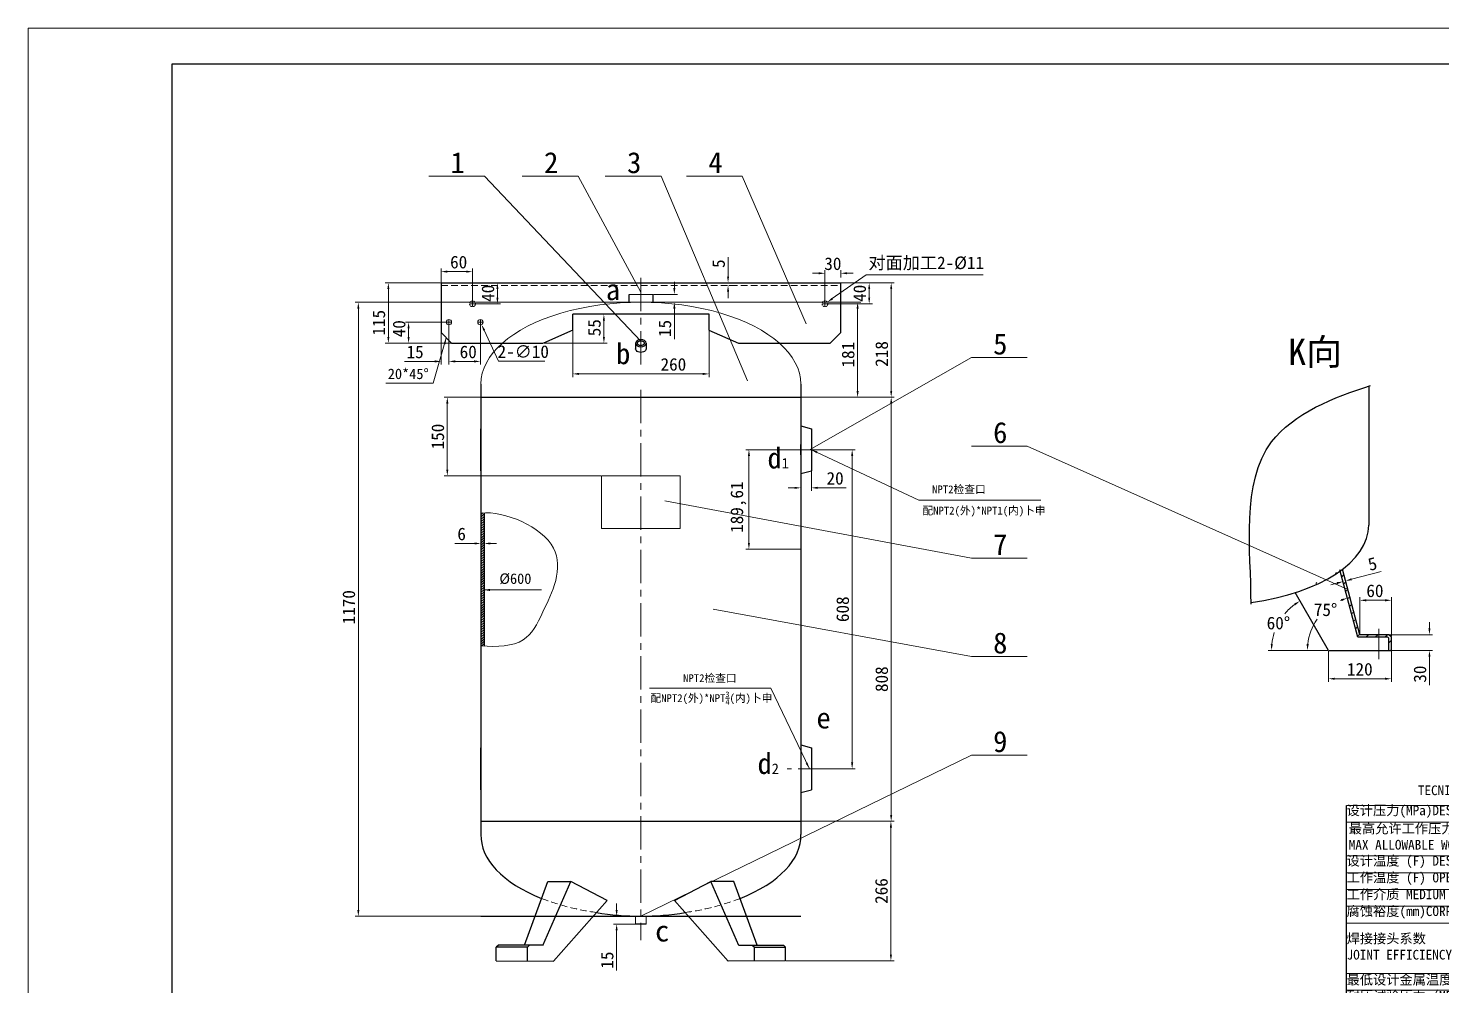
# Model space of a CAD drawing. Header units: millimetres. Extents: x 6191 to 10260, y 2154 to 5031.
# Drawn here: x 6191 to 8886, y 3207 to 5031 of the extents above; entities that cross this region are included whole.
import ezdxf

# ---------------------------------------------------------------- set-up
doc = ezdxf.new("R2010")
doc.units = ezdxf.units.MM
doc.header["$PDMODE"] = 32
doc.linetypes.add('CENTERX2', pattern=[101.6, 63.5, -12.7, 12.7, -12.7])
doc.linetypes.add('DASHED', pattern=[19.05, 12.7, -6.35])
for name, color, linetype, lineweight in [('点划线', 7, 'CENTERX2', 13), ('粗实线', 7, 'Continuous', 25), ('细实线', 7, 'Continuous', 13), ('虚线', 7, 'DASHED', 13)]:
    doc.layers.add(name, color=color, linetype=linetype, lineweight=lineweight)
doc.styles.get("Standard").update_dxf_attribs({"font": 'SimSun.ttf'})
doc.dimstyles.new('ISO-25', dxfattribs={"dimscale": 2, "dimtxt": 10, "dimasz": 6, "dimexe": 3, "dimexo": 0.625, "dimgap": 2, "dimtad": 1, "dimtxsty": 'Standard', "dimcen": 2.5, "dimadec": 0, "dimazin": 0, "dimtm": 1e-09, "dimtfac": 0.7, "dimtofl": 0, "dimtmove": 0, "dimatfit": 3, "dimfxl": 0, "dimtolj": 1, "dimlwd": 13, "dimlwe": 13, "dimarcsym": 0})
doc.dimstyles.new('ISO-25$2', dxfattribs={"dimscale": 2, "dimtxt": 10, "dimasz": 6, "dimexe": 3, "dimexo": 0.625, "dimgap": 2, "dimtad": 0, "dimtih": 1, "dimtoh": 1, "dimtxsty": 'Standard', "dimcen": 2.5, "dimadec": 0, "dimazin": 0, "dimtm": 1e-09, "dimtfac": 0.7, "dimtofl": 0, "dimtmove": 0, "dimatfit": 3, "dimfxl": 0, "dimtolj": 1, "dimlwd": 13, "dimlwe": 13, "dimarcsym": 0})
doc.dimstyles.new('ISO-25$3', dxfattribs={"dimscale": 2, "dimtxt": 10, "dimasz": 6, "dimexe": 3, "dimexo": 0.625, "dimgap": 2, "dimtad": 1, "dimtoh": 1, "dimtxsty": 'Standard', "dimcen": 2.5, "dimadec": 0, "dimazin": 0, "dimtm": 1e-09, "dimtfac": 0.7, "dimtofl": 0, "dimtmove": 1, "dimatfit": 3, "dimfxl": 0, "dimtolj": 1, "dimlwd": 13, "dimlwe": 13, "dimarcsym": 0})

# ---------------------------------------------------------------- blocks, each defined once
blk = doc.blocks.new('*D296')
at = {"layer": 'Defpoints', "color": 0}
for p in [(7229.3, 4486.1), (7173.2, 4431.1), (7288.8, 4431.1)]:
    blk.add_point(p, dxfattribs=at)
at = {"layer": '细实线', "color": 0, "lineweight": 13}
for p, q in [((7230.6, 4486.1), (7294.8, 4486.1)), ((7288.8, 4474.1), (7288.8, 4443.1)), ((7174.5, 4431.1), (7294.8, 4431.1))]:
    blk.add_line(p, q, dxfattribs=at)
at = {"layer": '细实线', "color": 0}
for points in [[(7286.8, 4474.1), (7290.8, 4474.1), (7288.8, 4486.1)], [(7286.8, 4443.1), (7290.8, 4443.1), (7288.8, 4431.1)]]:
    blk.add_solid(points, dxfattribs=at)
at = {"layer": '细实线', "color": 0, "insert": (7270.8, 4460.5), "char_height": 24, "attachment_point": 5, "rotation": 90}
blk.add_mtext('\\A1;55', dxfattribs=at)
blk = doc.blocks.new('*D297')
at = {"layer": 'Defpoints', "color": 0}
for p in [(7229.3, 4486.1), (7489.3, 4455.7), (7489.3, 4372.5)]:
    blk.add_point(p, dxfattribs=at)
at = {"layer": '细实线', "color": 0, "lineweight": 13}
for p, q in [((7229.3, 4484.9), (7229.3, 4366.5)), ((7489.3, 4454.5), (7489.3, 4366.5)), ((7241.3, 4372.5), (7477.3, 4372.5))]:
    blk.add_line(p, q, dxfattribs=at)
at = {"layer": '细实线', "color": 0}
for points in [[(7241.3, 4374.5), (7241.3, 4370.5), (7229.3, 4372.5)], [(7477.3, 4374.5), (7477.3, 4370.5), (7489.3, 4372.5)]]:
    blk.add_solid(points, dxfattribs=at)
at = {"layer": '细实线', "color": 0, "insert": (7421.3, 4390.5), "char_height": 24, "attachment_point": 5}
blk.add_mtext('\\A1;260', dxfattribs=at)
blk = doc.blocks.new('*D282')
at = {"layer": 'Defpoints', "color": 0}
for p in [(7359.1, 4509.1), (6820.6, 3339.1), (7359.3, 3339.1)]:
    blk.add_point(p, dxfattribs=at)
at = {"layer": '细实线', "color": 0, "lineweight": 13}
for p, q in [((7357.9, 4509.1), (6814.6, 4509.1)), ((6820.6, 4497.1), (6820.6, 3351.1)), ((7358.1, 3339.1), (6814.6, 3339.1))]:
    blk.add_line(p, q, dxfattribs=at)
at = {"layer": '细实线', "color": 0}
for points in [[(6818.6, 4497.1), (6822.6, 4497.1), (6820.6, 4509.1)], [(6818.6, 3351.1), (6822.6, 3351.1), (6820.6, 3339.1)]]:
    blk.add_solid(points, dxfattribs=at)
at = {"layer": '细实线', "color": 0, "insert": (6802.6, 3927.9), "char_height": 24, "attachment_point": 5, "rotation": 90}
blk.add_mtext('\\A1;1170', dxfattribs=at)
blk = doc.blocks.new('*D283')
at = {"layer": 'Defpoints', "color": 0}
for p in [(7313.1, 3339.1), (7349.3, 3324.1), (7359.3, 3339.1)]:
    blk.add_point(p, dxfattribs=at)
at = {"layer": '细实线', "color": 0, "lineweight": 13}
for p, q in [((7313.1, 3351.1), (7313.1, 3363.1)), ((7358.1, 3339.1), (7307.1, 3339.1)), ((7348.1, 3324.1), (7307.1, 3324.1)), ((7313.1, 3312.1), (7313.1, 3235.5))]:
    blk.add_line(p, q, dxfattribs=at)
at = {"layer": '细实线', "color": 0}
for points in [[(7311.1, 3351.1), (7315.1, 3351.1), (7313.1, 3339.1)], [(7311.1, 3312.1), (7315.1, 3312.1), (7313.1, 3324.1)]]:
    blk.add_solid(points, dxfattribs=at)
at = {"layer": '细实线', "color": 0, "insert": (7295.1, 3255.5), "char_height": 24, "attachment_point": 5, "rotation": 90}
blk.add_mtext('\\A1;15', dxfattribs=at)
blk = doc.blocks.new('*D303')
at = {"layer": 'Defpoints', "color": 0}
for p in [(8766.2, 3875.6), (8766.2, 3845.6), (8862.8, 3845.6)]:
    blk.add_point(p, dxfattribs=at)
at = {"layer": '细实线', "color": 0, "lineweight": 13}
for p, q in [((8862.8, 3887.6), (8862.8, 3899.6)), ((8767.4, 3875.6), (8868.8, 3875.6)), ((8767.4, 3845.6), (8868.8, 3845.6)), ((8862.8, 3833.6), (8862.8, 3779.2))]:
    blk.add_line(p, q, dxfattribs=at)
at = {"layer": '细实线', "color": 0}
for points in [[(8860.8, 3887.6), (8864.8, 3887.6), (8862.8, 3875.6)], [(8860.8, 3833.6), (8864.8, 3833.6), (8862.8, 3845.6)]]:
    blk.add_solid(points, dxfattribs=at)
at = {"layer": '细实线', "color": 0, "insert": (8844.8, 3800.4), "char_height": 24, "attachment_point": 5, "rotation": 90}
blk.add_mtext('\\A1;30', dxfattribs=at)
blk = doc.blocks.new('*D304')
at = {"layer": 'Defpoints', "color": 0}
for p in [(8670.2, 3845.6), (8790.2, 3845.6), (8790.2, 3791.6)]:
    blk.add_point(p, dxfattribs=at)
at = {"layer": '细实线', "color": 0, "lineweight": 13}
for p, q in [((8670.2, 3844.4), (8670.2, 3785.6)), ((8790.2, 3844.4), (8790.2, 3785.6)), ((8682.2, 3791.6), (8778.2, 3791.6))]:
    blk.add_line(p, q, dxfattribs=at)
at = {"layer": '细实线', "color": 0}
for points in [[(8682.2, 3793.6), (8682.2, 3789.6), (8670.2, 3791.6)], [(8778.2, 3793.6), (8778.2, 3789.6), (8790.2, 3791.6)]]:
    blk.add_solid(points, dxfattribs=at)
at = {"layer": '细实线', "color": 0, "insert": (8730, 3809.6), "char_height": 24, "attachment_point": 5}
blk.add_mtext('\\A1;120', dxfattribs=at)
blk = doc.blocks.new('*D305')
at = {"layer": 'Defpoints', "color": 0}
for p in [(8730.2, 3941.1), (8730.2, 3875.6), (8790.2, 3870.8)]:
    blk.add_point(p, dxfattribs=at)
at = {"layer": '细实线', "color": 0, "lineweight": 13}
for p, q in [((8730.2, 3876.9), (8730.2, 3947.1)), ((8778.2, 3941.1), (8742.2, 3941.1)), ((8790.2, 3872.1), (8790.2, 3947.1))]:
    blk.add_line(p, q, dxfattribs=at)
at = {"layer": '细实线', "color": 0}
for points in [[(8742.2, 3943.1), (8742.2, 3939.1), (8730.2, 3941.1)], [(8778.2, 3943.1), (8778.2, 3939.1), (8790.2, 3941.1)]]:
    blk.add_solid(points, dxfattribs=at)
at = {"layer": '细实线', "color": 0, "insert": (8758.8, 3959.1), "char_height": 24, "attachment_point": 5}
blk.add_mtext('\\A1;60', dxfattribs=at)
blk = doc.blocks.new('*D306')
at = {"layer": 'Defpoints', "color": 0}
for p in [(8692, 3998.9), (8639.5, 3889.2), (8726.4, 3870.6), (8670.2, 3845.6), (8790.2, 3845.6)]:
    blk.add_point(p, dxfattribs=at)
at = {"layer": '细实线', "color": 0, "lineweight": 13}
blk.add_line((8668.9, 3845.6), (8623.9, 3845.6), dxfattribs=at)
for start, end in [(111.6661, 112.5822), (144.9361, 173.3339)]:
    blk.add_arc((8733.1, 3845.6), 103.2, start, end, dxfattribs=at)
at = {"layer": '细实线', "color": 0}
for points in [[(8694.3, 3943.4), (8695.6, 3939.6), (8706.3, 3945.3)], [(8632.6, 3857.5), (8628.6, 3857.7), (8629.9, 3845.6)]]:
    blk.add_solid(points, dxfattribs=at)
at = {"layer": '细实线', "color": 0, "insert": (8664.7, 3922.9), "char_height": 24, "attachment_point": 5}
blk.add_mtext('\\A1;75°', dxfattribs=at)
blk = doc.blocks.new('*D307')
at = {"layer": 'Defpoints', "color": 0}
for p in [(8606.6, 3955.7), (8586.9, 3915.5), (8670.2, 3845.6), (8670.2, 3845.6), (8790.2, 3845.6)]:
    blk.add_point(p, dxfattribs=at)
at = {"layer": '细实线', "color": 0, "lineweight": 13}
blk.add_line((8668.9, 3845.6), (8555.5, 3845.6), dxfattribs=at)
for start, end in [(126.3286, 139.8978), (161.7625, 173.6714)]:
    blk.add_arc((8670.2, 3845.6), 108.7, start, end, dxfattribs=at)
at = {"layer": '细实线', "color": 0}
for points in [[(8604.7, 3934.9), (8606.9, 3931.5), (8615.8, 3939.7)], [(8564.2, 3857.5), (8560.2, 3857.7), (8561.5, 3845.6)]]:
    blk.add_solid(points, dxfattribs=at)
at = {"layer": '细实线', "color": 0, "insert": (8574.8, 3897.6), "char_height": 24, "attachment_point": 5}
blk.add_mtext('\\A1;60°', dxfattribs=at)
blk = doc.blocks.new('*D308')
at = {"layer": 'Defpoints', "color": 0}
for p in [(8697.9, 3976.8), (8708.7, 3936.6), (8713.5, 3937.9)]:
    blk.add_point(p, dxfattribs=at)
at = {"layer": '细实线', "color": 0, "lineweight": 13}
for p, q in [((8714.3, 3981.2), (8770.8, 3996.3)), ((8686.3, 3973.7), (8674.7, 3970.6)), ((8708.4, 3937.8), (8696.4, 3982.6)), ((8713.2, 3939.1), (8701.2, 3983.9))]:
    blk.add_line(p, q, dxfattribs=at)
at = {"layer": '细实线', "color": 0}
for points in [[(8685.8, 3975.6), (8686.8, 3971.7), (8697.9, 3976.8)], [(8713.8, 3983.1), (8714.9, 3979.2), (8702.7, 3978.1)]]:
    blk.add_solid(points, dxfattribs=at)
at = {"layer": '细实线', "color": 0, "insert": (8754.1, 4010.5), "char_height": 24, "attachment_point": 5, "rotation": 15}
blk.add_mtext('\\A1;5', dxfattribs=at)
blk = doc.blocks.new('*D309')
at = {"layer": 'Defpoints', "color": 0}
for p in [(6978.3, 4546.1), (6877.8, 4431.1), (6998.3, 4431.1)]:
    blk.add_point(p, dxfattribs=at)
at = {"layer": '细实线', "color": 0, "lineweight": 13}
for p, q in [((6977.1, 4546.1), (6871.8, 4546.1)), ((6877.8, 4534.1), (6877.8, 4443.1)), ((6997.1, 4431.1), (6871.8, 4431.1))]:
    blk.add_line(p, q, dxfattribs=at)
at = {"layer": '细实线', "color": 0}
for points in [[(6875.8, 4534.1), (6879.8, 4534.1), (6877.8, 4546.1)], [(6875.8, 4443.1), (6879.8, 4443.1), (6877.8, 4431.1)]]:
    blk.add_solid(points, dxfattribs=at)
at = {"layer": '细实线', "color": 0, "insert": (6859.8, 4470), "char_height": 24, "attachment_point": 5, "rotation": 90}
blk.add_mtext('\\A1;115', dxfattribs=at)
blk = doc.blocks.new('*D310')
at = {"layer": 'Defpoints', "color": 0}
for p in [(7038.3, 4567.4), (6978.3, 4546.1), (7038.3, 4511.1)]:
    blk.add_point(p, dxfattribs=at)
at = {"layer": '细实线', "color": 0, "lineweight": 13}
for p, q in [((6978.3, 4547.4), (6978.3, 4573.4)), ((6990.3, 4567.4), (7026.3, 4567.4)), ((7038.3, 4512.4), (7038.3, 4573.4))]:
    blk.add_line(p, q, dxfattribs=at)
at = {"layer": '细实线', "color": 0}
for points in [[(6990.3, 4569.4), (6990.3, 4565.4), (6978.3, 4567.4)], [(7026.3, 4569.4), (7026.3, 4565.4), (7038.3, 4567.4)]]:
    blk.add_solid(points, dxfattribs=at)
at = {"layer": '细实线', "color": 0, "insert": (7011.9, 4585.4), "char_height": 24, "attachment_point": 5}
blk.add_mtext('\\A1;60', dxfattribs=at)
blk = doc.blocks.new('*D311')
at = {"layer": 'Defpoints', "color": 0}
for p in [(6978.3, 4546.1), (7085.8, 4546.1), (7038.3, 4506.1)]:
    blk.add_point(p, dxfattribs=at)
at = {"layer": '细实线', "color": 0, "lineweight": 13}
for p, q in [((6979.6, 4546.1), (7091.8, 4546.1)), ((7085.8, 4518.1), (7085.8, 4534.1)), ((7039.6, 4506.1), (7091.8, 4506.1))]:
    blk.add_line(p, q, dxfattribs=at)
at = {"layer": '细实线', "color": 0}
for points in [[(7083.8, 4534.1), (7087.8, 4534.1), (7085.8, 4546.1)], [(7083.8, 4518.1), (7087.8, 4518.1), (7085.8, 4506.1)]]:
    blk.add_solid(points, dxfattribs=at)
at = {"layer": '细实线', "color": 0, "insert": (7067.8, 4526.1), "char_height": 24, "attachment_point": 5, "rotation": 90}
blk.add_mtext('\\A1;40', dxfattribs=at)
blk = doc.blocks.new('*D312')
at = {"layer": 'Defpoints', "color": 0}
for p in [(7740.3, 4564.3), (7740.3, 4554.7), (7710.3, 4511.1)]:
    blk.add_point(p, dxfattribs=at)
at = {"layer": '细实线', "color": 0, "lineweight": 13}
for p, q in [((7698.3, 4564.3), (7686.3, 4564.3)), ((7710.3, 4512.4), (7710.3, 4570.3)), ((7740.3, 4555.9), (7740.3, 4570.3)), ((7752.3, 4564.3), (7764.3, 4564.3))]:
    blk.add_line(p, q, dxfattribs=at)
at = {"layer": '细实线', "color": 0}
for points in [[(7698.3, 4566.3), (7698.3, 4562.3), (7710.3, 4564.3)], [(7752.3, 4566.3), (7752.3, 4562.3), (7740.3, 4564.3)]]:
    blk.add_solid(points, dxfattribs=at)
at = {"layer": '细实线', "color": 0, "insert": (7725.3, 4582.3), "char_height": 24, "attachment_point": 5}
blk.add_mtext('\\A1;30', dxfattribs=at)
blk = doc.blocks.new('*D313')
at = {"layer": 'Defpoints', "color": 0}
for p in [(7737.4, 4546.1), (7710.3, 4506.1), (7794.6, 4506.1)]:
    blk.add_point(p, dxfattribs=at)
at = {"layer": '细实线', "color": 0, "lineweight": 13}
for p, q in [((7738.7, 4546.1), (7800.6, 4546.1)), ((7794.6, 4534.1), (7794.6, 4518.1)), ((7711.6, 4506.1), (7800.6, 4506.1))]:
    blk.add_line(p, q, dxfattribs=at)
at = {"layer": '细实线', "color": 0}
for points in [[(7792.6, 4534.1), (7796.6, 4534.1), (7794.6, 4546.1)], [(7792.6, 4518.1), (7796.6, 4518.1), (7794.6, 4506.1)]]:
    blk.add_solid(points, dxfattribs=at)
at = {"layer": '细实线', "color": 0, "insert": (7776.6, 4526.1), "char_height": 24, "attachment_point": 5, "rotation": 90}
blk.add_mtext('\\A1;40', dxfattribs=at)
blk = doc.blocks.new('*D284')
at = {"layer": 'Defpoints', "color": 0}
for p in [(7706.2, 4503.2), (7714.4, 4509)]:
    blk.add_point(p, dxfattribs=at)
at = {"layer": '细实线', "color": 0, "lineweight": 13}
for p, q in [((7788.7, 4561.3), (7724.2, 4515.9)), ((8011.9, 4561.3), (7788.7, 4561.3)), ((7705.3, 4506.1), (7715.3, 4506.1)), ((7710.3, 4501.1), (7710.3, 4511.1))]:
    blk.add_line(p, q, dxfattribs=at)
at = {"layer": '细实线', "color": 0}
blk.add_solid([(7723.1, 4517.5), (7725.4, 4514.3), (7714.4, 4509)], dxfattribs=at)
at = {"layer": '细实线', "color": 0, "insert": (7903.3, 4582.9), "char_height": 24, "attachment_point": 5}
blk.add_mtext('\\A1;对面加工2-%%C11', dxfattribs=at)
blk = doc.blocks.new('图框')
at = {"layer": '粗实线'}
for p, q in [((100, 0), (0, 0)), ((0, 0), (0, -73.529))]:
    blk.add_line(p, q, dxfattribs=at)
at = {"layer": '细实线'}
for p, q in [((101.838, 1.838), (-7.353, 1.838)), ((-7.353, 1.838), (-7.353, -75.368))]:
    blk.add_line(p, q, dxfattribs=at)
blk = doc.blocks.new('*D314')
at = {"layer": 'Defpoints', "color": 0}
for p in [(6993.3, 4466.1), (7053.3, 4471.1), (7053.3, 4396.3)]:
    blk.add_point(p, dxfattribs=at)
at = {"layer": '细实线', "color": 0, "lineweight": 13}
for p, q in [((6993.3, 4464.9), (6993.3, 4390.3)), ((7053.3, 4469.9), (7053.3, 4390.3)), ((7005.3, 4396.3), (7041.3, 4396.3))]:
    blk.add_line(p, q, dxfattribs=at)
at = {"layer": '细实线', "color": 0}
for points in [[(7005.3, 4398.3), (7005.3, 4394.3), (6993.3, 4396.3)], [(7041.3, 4398.3), (7041.3, 4394.3), (7053.3, 4396.3)]]:
    blk.add_solid(points, dxfattribs=at)
at = {"layer": '细实线', "color": 0, "insert": (7030.1, 4414.3), "char_height": 24, "attachment_point": 5}
blk.add_mtext('\\A1;60', dxfattribs=at)
blk = doc.blocks.new('*D315')
at = {"layer": 'Defpoints', "color": 0}
for p in [(6988.3, 4471.1), (6916.4, 4431.1), (6997.1, 4431.1)]:
    blk.add_point(p, dxfattribs=at)
at = {"layer": '细实线', "color": 0, "lineweight": 13}
for p, q in [((6987.1, 4471.1), (6910.4, 4471.1)), ((6916.4, 4459.1), (6916.4, 4443.1)), ((6995.8, 4431.1), (6910.4, 4431.1))]:
    blk.add_line(p, q, dxfattribs=at)
at = {"layer": '细实线', "color": 0}
for points in [[(6914.4, 4459.1), (6918.4, 4459.1), (6916.4, 4471.1)], [(6914.4, 4443.1), (6918.4, 4443.1), (6916.4, 4431.1)]]:
    blk.add_solid(points, dxfattribs=at)
at = {"layer": '细实线', "color": 0, "insert": (6898.4, 4458.6), "char_height": 24, "attachment_point": 5, "rotation": 90}
blk.add_mtext('\\A1;40', dxfattribs=at)
blk = doc.blocks.new('*D316')
at = {"layer": 'Defpoints', "color": 0}
for p in [(6993.3, 4476.1), (6978.3, 4471.1), (6978.3, 4396.3)]:
    blk.add_point(p, dxfattribs=at)
at = {"layer": '细实线', "color": 0, "lineweight": 13}
for p, q in [((6993.3, 4474.9), (6993.3, 4390.3)), ((6978.3, 4469.9), (6978.3, 4390.3)), ((6966.3, 4396.3), (6908.8, 4396.3)), ((7005.3, 4396.3), (7017.3, 4396.3))]:
    blk.add_line(p, q, dxfattribs=at)
at = {"layer": '细实线', "color": 0}
for points in [[(6966.3, 4398.3), (6966.3, 4394.3), (6978.3, 4396.3)], [(7005.3, 4398.3), (7005.3, 4394.3), (6993.3, 4396.3)]]:
    blk.add_solid(points, dxfattribs=at)
at = {"layer": '细实线', "color": 0, "insert": (6928.8, 4414.3), "char_height": 24, "attachment_point": 5}
blk.add_mtext('\\A1;15', dxfattribs=at)
blk = doc.blocks.new('*D317')
at = {"layer": 'Defpoints', "color": 0}
for p in [(7051.2, 4475.6), (7055.4, 4466.6)]:
    blk.add_point(p, dxfattribs=at)
at = {"layer": '细实线', "color": 0, "lineweight": 13}
for p, q in [((7053.3, 4466.1), (7053.3, 4476.1)), ((7048.3, 4471.1), (7058.3, 4471.1)), ((7088, 4396.8), (7060.5, 4455.7)), ((7175.9, 4396.8), (7088, 4396.8))]:
    blk.add_line(p, q, dxfattribs=at)
at = {"layer": '细实线', "color": 0}
blk.add_solid([(7062.3, 4456.6), (7058.7, 4454.9), (7055.4, 4466.6)], dxfattribs=at)
at = {"layer": '细实线', "color": 0, "insert": (7135, 4414.8), "char_height": 24, "attachment_point": 5}
blk.add_mtext('\\A1;2-∅10', dxfattribs=at)
blk = doc.blocks.new('*D285')
at = {"layer": 'Defpoints', "color": 0}
for p in [(7381.8, 4524.1), (7381.8, 4509.1), (7423.1, 4509.1)]:
    blk.add_point(p, dxfattribs=at)
at = {"layer": '细实线', "color": 0, "lineweight": 13}
for p, q in [((7423.1, 4536.1), (7423.1, 4548.1)), ((7383.1, 4524.1), (7429.1, 4524.1)), ((7383.1, 4509.1), (7429.1, 4509.1)), ((7423.1, 4497.1), (7423.1, 4439))]:
    blk.add_line(p, q, dxfattribs=at)
at = {"layer": '细实线', "color": 0}
for points in [[(7421.1, 4536.1), (7425.1, 4536.1), (7423.1, 4524.1)], [(7421.1, 4497.1), (7425.1, 4497.1), (7423.1, 4509.1)]]:
    blk.add_solid(points, dxfattribs=at)
at = {"layer": '细实线', "color": 0, "insert": (7405.1, 4459.1), "char_height": 24, "attachment_point": 5, "rotation": 90}
blk.add_mtext('\\A1;15', dxfattribs=at)
blk = doc.blocks.new('*D286')
at = {"layer": 'Defpoints', "color": 0}
for p in [(7054.3, 4049.4), (7054.3, 4049.3), (7060.3, 4049.4)]:
    blk.add_point(p, dxfattribs=at)
at = {"layer": '细实线', "color": 0, "lineweight": 13}
for p, q in [((7042.3, 4049.4), (7004.7, 4049.4)), ((7054.3, 4050.5), (7054.3, 4055.4)), ((7060.3, 4050.7), (7060.3, 4055.4)), ((7072.3, 4049.4), (7084.3, 4049.4))]:
    blk.add_line(p, q, dxfattribs=at)
at = {"layer": '细实线', "color": 0}
for points in [[(7042.3, 4051.4), (7042.3, 4047.4), (7054.3, 4049.4)], [(7072.3, 4051.4), (7072.3, 4047.4), (7060.3, 4049.4)]]:
    blk.add_solid(points, dxfattribs=at)
at = {"layer": '细实线', "color": 0, "insert": (7017.5, 4067.4), "char_height": 24, "attachment_point": 5}
blk.add_mtext('\\A1;6', dxfattribs=at)
blk = doc.blocks.new('*D287')
at = {"layer": 'Defpoints', "color": 0}
for p in [(7359.1, 4509.1), (7664.3, 4328.1), (7772.5, 4328.1)]:
    blk.add_point(p, dxfattribs=at)
at = {"layer": '细实线', "color": 0, "lineweight": 13}
for p, q in [((7360.4, 4509.1), (7778.5, 4509.1)), ((7772.5, 4497.1), (7772.5, 4340.1)), ((7665.6, 4328.1), (7778.5, 4328.1))]:
    blk.add_line(p, q, dxfattribs=at)
at = {"layer": '细实线', "color": 0}
for points in [[(7770.5, 4497.1), (7774.5, 4497.1), (7772.5, 4509.1)], [(7770.5, 4340.1), (7774.5, 4340.1), (7772.5, 4328.1)]]:
    blk.add_solid(points, dxfattribs=at)
at = {"layer": '细实线', "color": 0, "insert": (7754.5, 4409.1), "char_height": 24, "attachment_point": 5, "rotation": 90}
blk.add_mtext('\\A1;181', dxfattribs=at)
blk = doc.blocks.new('*D318')
at = {"layer": 'Defpoints', "color": 0}
for p in [(7740.3, 4546.1), (7791.3, 4328.1), (7836.5, 4328.1)]:
    blk.add_point(p, dxfattribs=at)
at = {"layer": '细实线', "color": 0, "lineweight": 13}
for p, q in [((7741.6, 4546.1), (7842.5, 4546.1)), ((7836.5, 4534.1), (7836.5, 4340.1)), ((7792.5, 4328.1), (7842.5, 4328.1))]:
    blk.add_line(p, q, dxfattribs=at)
at = {"layer": '细实线', "color": 0}
for points in [[(7834.5, 4534.1), (7838.5, 4534.1), (7836.5, 4546.1)], [(7834.5, 4340.1), (7838.5, 4340.1), (7836.5, 4328.1)]]:
    blk.add_solid(points, dxfattribs=at)
at = {"layer": '细实线', "color": 0, "insert": (7818.5, 4410.5), "char_height": 24, "attachment_point": 5, "rotation": 90}
blk.add_mtext('\\A1;218', dxfattribs=at)
blk = doc.blocks.new('*D319')
at = {"layer": 'Defpoints', "color": 0}
for p in [(7664.3, 4328.1), (7664.3, 3520.1), (7836.5, 3520.1)]:
    blk.add_point(p, dxfattribs=at)
at = {"layer": '细实线', "color": 0, "lineweight": 13}
for p, q in [((7665.6, 4328.1), (7842.5, 4328.1)), ((7836.5, 4316.1), (7836.5, 3532.1)), ((7665.6, 3520.1), (7842.5, 3520.1))]:
    blk.add_line(p, q, dxfattribs=at)
at = {"layer": '细实线', "color": 0}
for points in [[(7834.5, 4316.1), (7838.5, 4316.1), (7836.5, 4328.1)], [(7834.5, 3532.1), (7838.5, 3532.1), (7836.5, 3520.1)]]:
    blk.add_solid(points, dxfattribs=at)
at = {"layer": '细实线', "color": 0, "insert": (7818.5, 3790.8), "char_height": 24, "attachment_point": 5, "rotation": 90}
blk.add_mtext('\\A1;808', dxfattribs=at)
blk = doc.blocks.new('*D320')
at = {"layer": 'Defpoints', "color": 0}
for p in [(7664.3, 3520.1), (7635.1, 3254.1), (7836, 3254.1)]:
    blk.add_point(p, dxfattribs=at)
at = {"layer": '细实线', "color": 0, "lineweight": 13}
for p, q in [((7665.6, 3520.1), (7842, 3520.1)), ((7836, 3508.1), (7836, 3266.1)), ((7636.3, 3254.1), (7842, 3254.1))]:
    blk.add_line(p, q, dxfattribs=at)
at = {"layer": '细实线', "color": 0}
for points in [[(7834, 3508.1), (7838, 3508.1), (7836, 3520.1)], [(7834, 3266.1), (7838, 3266.1), (7836, 3254.1)]]:
    blk.add_solid(points, dxfattribs=at)
at = {"layer": '细实线', "color": 0, "insert": (7818, 3387.1), "char_height": 24, "attachment_point": 5, "rotation": 90}
blk.add_mtext('\\A1;266', dxfattribs=at)
blk = doc.blocks.new('A$C5A9A067B')
at = {"layer": '粗实线'}
for p, q in [((7.4, 0), (7.4, 416.1)), ((647.5, 416.1), (647.5, 0)), ((7.4, 0), (647.5, 0))]:
    blk.add_line(p, q, dxfattribs=at)
at = {"layer": '细实线'}
for p, q in [((7.4, 416.1), (647.5, 416.1)), ((419.9, 0), (419.9, 416.1)), ((7.4, 384.1), (647.5, 384.1)), ((7.4, 320.1), (647.5, 320.1)), ((7.4, 288.1), (647.5, 288.1)), ((7.4, 256.1), (647.5, 256.1)), ((7.4, 224), (647.5, 224)), ((7.4, 192), (647.5, 192)), ((7.4, 96), (647.5, 96)), ((7.4, 64), (647.5, 64))]:
    blk.add_line(p, q, dxfattribs=at)
for s, insert, char_height, width, attachment_point in [('       技术参数表\\PTECNICAL CHARACTER TABLE', (143.3, 485.1), 18.474, 429.911, 1), ('设计压力(MPa)DESIGN PRESSURE', (7.4, 416.1), 18.474, 412.535, 1), ('1.4', (533.7, 400.1), 18.47, 227.606, 5), ('最高允许工作压力(MPa)\\PMAX ALLOWABLE WORKING PRESSURE', (11.5, 381.4), 18.474, 412.535, 1), ('1.4', (533.7, 352.1), 18.47, 227.606, 5), ('设计温度 (F) DESIGN TEMP', (7.4, 320.1), 18.474, 412.535, 1), ('300', (533.7, 304.1), 18.47, 227.606, 5), ('工作温度 (F) OPERATING TEMP', (7.4, 288.1), 18.474, 412.535, 1), ('200', (533.7, 272.1), 18.47, 227.606, 5), ('工作介质 MEDIUM', (7.4, 256.1), 18.474, 412.535, 1), ('腐蚀裕度(mm)CORR.ALLOWENCE', (7.4, 224), 18.474, 412.535, 1), ('0.5', (533.7, 208), 18.47, 227.606, 5), ('纵向CAT.A:0.7\\P环向CAT.B:0.65\\P封头HEAD 0.85', (534.9, 145.5), 18.474, 227.606, 5), ('焊接接头系数\\PJOINT EFFICIENCY', (7.4, 171.9), 18.474, 412.535, 1), ('最低设计金属温度 (F)MDMT', (7.4, 93.5), 18.474, 412.535, 1), ('-20', (533.7, 80), 18.47, 227.606, 5), ('耐压试验压力（MPa）\\PHYDROSTATIC TEST PRESSURE', (7.4, 62.8), 18.474, 412.535, 1), ('1.82', (533.7, 34.2), 18.47, 227.606, 5)]:
    blk.add_mtext(s, dxfattribs=dict(at, insert=insert, char_height=char_height, width=width, attachment_point=attachment_point))
at = {"layer": '细实线', "insert": (492.8, 253.5), "char_height": 18.47, "attachment_point": 1}
blk.add_mtext('空气AIR', dxfattribs=at)
blk = doc.blocks.new('*D321')
at = {"layer": 'Defpoints', "color": 0}
for p in [(7700.8, 4228.1), (7762.1, 4228.1), (7684.3, 3620.1)]:
    blk.add_point(p, dxfattribs=at)
at = {"layer": '细实线', "color": 0, "lineweight": 13}
for p, q in [((7702, 4228.1), (7768.1, 4228.1)), ((7762.1, 3632.1), (7762.1, 4216.1)), ((7685.6, 3620.1), (7768.1, 3620.1))]:
    blk.add_line(p, q, dxfattribs=at)
at = {"layer": '细实线', "color": 0}
for points in [[(7760.1, 4216.1), (7764.1, 4216.1), (7762.1, 4228.1)], [(7760.1, 3632.1), (7764.1, 3632.1), (7762.1, 3620.1)]]:
    blk.add_solid(points, dxfattribs=at)
at = {"layer": '细实线', "color": 0, "insert": (7744.1, 3924.1), "char_height": 24, "attachment_point": 5, "rotation": 90}
blk.add_mtext('\\A1;608', dxfattribs=at)
blk = doc.blocks.new('*D288')
at = {"layer": 'Defpoints', "color": 0}
for p in [(7664.3, 4188.1), (7684.3, 4188.1), (7664.3, 4155.4)]:
    blk.add_point(p, dxfattribs=at)
at = {"layer": '细实线', "color": 0, "lineweight": 13}
for p, q in [((7664.3, 4186.9), (7664.3, 4149.4)), ((7684.3, 4186.9), (7684.3, 4149.4)), ((7652.3, 4155.4), (7640.3, 4155.4)), ((7696.3, 4155.4), (7751, 4155.4))]:
    blk.add_line(p, q, dxfattribs=at)
at = {"layer": '细实线', "color": 0}
for points in [[(7652.3, 4157.4), (7652.3, 4153.4), (7664.3, 4155.4)], [(7696.3, 4157.4), (7696.3, 4153.4), (7684.3, 4155.4)]]:
    blk.add_solid(points, dxfattribs=at)
at = {"layer": '细实线', "color": 0, "insert": (7729.6, 4173.4), "char_height": 24, "attachment_point": 5}
blk.add_mtext('\\A1;20', dxfattribs=at)
blk = doc.blocks.new('*D322')
at = {"layer": 'Defpoints', "color": 0}
for p in [(7054.3, 4328.1), (6990.2, 4178.1), (7284.3, 4178.1)]:
    blk.add_point(p, dxfattribs=at)
at = {"layer": '细实线', "color": 0, "lineweight": 13}
for p, q in [((7053.1, 4328.1), (6984.2, 4328.1)), ((6990.2, 4316.1), (6990.2, 4190.1)), ((7283.1, 4178.1), (6984.2, 4178.1))]:
    blk.add_line(p, q, dxfattribs=at)
at = {"layer": '细实线', "color": 0}
for points in [[(6988.2, 4316.1), (6992.2, 4316.1), (6990.2, 4328.1)], [(6988.2, 4190.1), (6992.2, 4190.1), (6990.2, 4178.1)]]:
    blk.add_solid(points, dxfattribs=at)
at = {"layer": '细实线', "color": 0, "insert": (6972.2, 4253.1), "char_height": 24, "attachment_point": 5, "rotation": 90}
blk.add_mtext('\\A1;150', dxfattribs=at)
blk = doc.blocks.new('*D323')
at = {"layer": 'Defpoints', "color": 0}
for p in [(7565.3, 4228.1), (7664.3, 4228.1), (7664.3, 4038.5)]:
    blk.add_point(p, dxfattribs=at)
at = {"layer": '细实线', "color": 0, "lineweight": 13}
for p, q in [((7663.1, 4228.1), (7559.3, 4228.1)), ((7565.3, 4050.5), (7565.3, 4216.1)), ((7663.1, 4038.5), (7559.3, 4038.5))]:
    blk.add_line(p, q, dxfattribs=at)
at = {"layer": '细实线', "color": 0}
for points in [[(7563.3, 4216.1), (7567.3, 4216.1), (7565.3, 4228.1)], [(7563.3, 4050.5), (7567.3, 4050.5), (7565.3, 4038.5)]]:
    blk.add_solid(points, dxfattribs=at)
at = {"layer": '细实线', "color": 0, "insert": (7545.3, 4118.6), "char_height": 24, "attachment_point": 5, "rotation": 90}
blk.add_mtext('\\A1;189,61', dxfattribs=at)
blk = doc.blocks.new('*D324')
at = {"layer": 'Defpoints', "color": 0}
for p in [(7525.5, 4546.1), (7525.5, 4546.1), (7525.5, 4541.1)]:
    blk.add_point(p, dxfattribs=at)
at = {"layer": '细实线', "color": 0, "lineweight": 13}
for p, q in [((7525.5, 4558.1), (7525.5, 4595)), ((7525.5, 4529.1), (7525.5, 4517.1)), ((7526.7, 4546.1), (7531.5, 4546.1)), ((7526.7, 4541.1), (7531.5, 4541.1))]:
    blk.add_line(p, q, dxfattribs=at)
at = {"layer": '细实线', "color": 0}
for points in [[(7523.5, 4558.1), (7527.5, 4558.1), (7525.5, 4546.1)], [(7523.5, 4529.1), (7527.5, 4529.1), (7525.5, 4541.1)]]:
    blk.add_solid(points, dxfattribs=at)
at = {"layer": '细实线', "color": 0, "insert": (7507.5, 4582.6), "char_height": 24, "attachment_point": 5, "rotation": 90}
blk.add_mtext('\\A1;5', dxfattribs=at)

msp = doc.modelspace()

# ---------------------------------------------------------------- hatches: boundary and pattern name
at = {"layer": '细实线'}
h = msp.add_hatch(dxfattribs=at)
h.set_pattern_fill('LINE', color=256, angle=45, style=0)
h.set_pattern_definition([(45, (10253.4455, 289.61), (-2.245064, 2.245064), [])])
edge = h.paths.add_edge_path()
edge.add_spline(control_points=[(7054.312, 3854.456), (7056.318, 3854.275), (7058.319, 3854.113), (7060.312, 3853.972)], knot_values=[476.10197849, 476.10197849, 476.10197849, 476.10197849, 481.96710068, 481.96710068, 481.96710068, 481.96710068], degree=3, periodic=0)
edge.add_line((7060.312, 3853.972), (7060.312, 4107.724))
edge.add_spline(control_points=[(7060.312, 4107.724), (7058.266, 4107.641), (7056.264, 4107.493), (7054.312, 4107.277)], knot_values=[59.34144706, 59.34144706, 59.34144706, 59.34144706, 64.98125437, 64.98125437, 64.98125437, 64.98125437], degree=3, periodic=0)
edge.add_line((7054.312, 4107.277), (7054.312, 3854.456))
h = msp.add_hatch(dxfattribs=at)
h.set_pattern_fill('ANSI31', color=256, scale=4, style=0)
h.set_pattern_definition([(45, (9212.278, 1665.205), (-8.980256, 8.980256), [])])
edge = h.paths.add_edge_path()
edge.add_ellipse((8442.196, 4084.109), major_axis=(-305, 0), ratio=0.5, start_angle=145.1521, end_angle=146.599398, ccw=False)
edge.add_line((8692.501, 3996.97), (8726.36, 3870.609))
edge.add_line((8726.36, 3870.609), (8766.196, 3870.609))
edge.add_line((8766.196, 3870.609), (8766.196, 3875.609))
edge.add_line((8766.196, 3875.609), (8730.196, 3875.609))
edge.add_line((8730.196, 3875.609), (8696.823, 4000.159))
h.paths.add_polyline_path([(8785.396, 3875.609), (8766.196, 3875.609), (8766.196, 3870.609), (8783.325, 3870.609), (8785.196, 3868.738), (8785.196, 3845.609), (8790.196, 3845.609), (8790.196, 3870.809)])

# ---------------------------------------------------------------- linework, layer by layer
at = {"layer": '点划线'}
for p, q in [((7359.312, 4555.308), (7359.312, 4390.073)), ((7359.312, 4342.337), (7359.312, 3293.581)), ((7722.655, 4228.106), (7638.36, 4228.106)), ((8766.196, 3886.845), (8766.196, 3829.071)), ((7722.655, 3620.106), (7638.36, 3620.106)), ((7349.312, 3339.106), (7349.312, 3324.106)), ((7369.312, 3339.106), (7369.312, 3324.106))]:
    msp.add_line(p, q, dxfattribs=at)
at = {"layer": '粗实线'}
for p, q in [((6978.312, 4546.106), (7740.312, 4546.106)), ((6978.312, 4546.106), (6978.312, 4451.106)), ((7740.312, 4451.106), (7740.312, 4546.106)), ((7336.812, 4508.681), (7336.812, 4524.106)), ((7381.812, 4524.106), (7381.812, 4508.681)), ((7229.312, 4455.706), (7229.312, 4486.106)), ((7489.312, 4486.106), (7229.312, 4486.106)), ((7489.312, 4455.706), (7489.312, 4486.106)), ((6978.312, 4451.106), (6998.312, 4431.106)), ((7229.729, 4455.889), (7173.452, 4431.201)), ((7488.894, 4455.889), (7545.171, 4431.201)), ((7720.312, 4431.106), (7740.312, 4451.106)), ((6998.312, 4431.106), (7173.234, 4431.106)), ((7349.312, 4431.106), (7349.312, 4420.499)), ((7369.312, 4431.106), (7369.312, 4420.499)), ((7545.171, 4431.201), (7720.312, 4431.106)), ((7054.312, 4353.106), (7054.312, 3495.106)), ((7664.312, 4353.106), (7664.312, 3495.106)), ((8747.196, 4349.141), (8747.196, 4084.109)), ((7054.312, 4328.106), (7664.312, 4328.106)), ((7054.312, 4188.106), (7054.312, 4268.106)), ((7664.312, 4273.465), (7684.312, 4268.106)), ((7684.312, 4268.106), (7684.312, 4188.106)), ((7664.312, 4218.106), (7664.312, 4238.106)), ((7664.312, 4182.747), (7684.312, 4188.106)), ((7060.312, 4107.724), (7060.312, 3853.972)), ((8670.196, 3845.609), (8606.649, 3955.676)), ((8670.196, 3845.609), (8790.196, 3845.609)), ((7664.312, 3665.465), (7684.312, 3660.106)), ((7054.312, 3580.106), (7054.312, 3660.106)), ((7684.312, 3660.106), (7684.312, 3580.106)), ((7664.312, 3574.747), (7684.312, 3580.106)), ((7054.312, 3520.106), (7664.312, 3520.106)), ((7137.577, 3284.106), (7181.996, 3405.554)), ((7172.511, 3283.321), (7225.922, 3405.554)), ((7181.996, 3405.554), (7225.922, 3405.554)), ((7295.001, 3369.045), (7225.922, 3405.554)), ((7423.622, 3369.045), (7492.702, 3405.554)), ((7546.112, 3283.321), (7492.702, 3405.554)), ((7536.628, 3405.554), (7492.702, 3405.554)), ((7581.046, 3284.106), (7536.628, 3405.554)), ((7192.954, 3253.609), (7295.001, 3369.045)), ((7525.67, 3253.609), (7423.622, 3369.045)), ((7054.312, 3339.106), (7664.312, 3339.106)), ((7369.312, 3324.106), (7349.312, 3324.106)), ((7087.54, 3284.106), (7083.54, 3280.106)), ((7083.54, 3254.106), (7083.54, 3280.106)), ((7142.937, 3280.106), (7083.54, 3280.106)), ((7146.937, 3284.106), (7087.54, 3284.106)), ((7146.937, 3284.106), (7142.937, 3280.106)), ((7142.937, 3254.106), (7142.937, 3280.106)), ((7172.854, 3284.106), (7146.937, 3284.106)), ((7545.769, 3284.106), (7571.686, 3284.106)), ((7571.686, 3284.106), (7575.686, 3280.106)), ((7571.686, 3284.106), (7631.083, 3284.106)), ((7575.686, 3254.106), (7575.686, 3280.106)), ((7575.686, 3280.106), (7635.083, 3280.106)), ((7631.083, 3284.106), (7635.083, 3280.106)), ((7635.083, 3254.106), (7635.083, 3280.106)), ((7083.54, 3254.106), (7192.954, 3253.609)), ((7635.083, 3254.106), (7525.67, 3253.609))]:
    msp.add_line(p, q, dxfattribs=at)
for points in [[(8785.196, 3845.609), (8785.196, 3868.738), (8783.325, 3870.609), (8726.36, 3870.609), (8691.993, 3998.865)], [(8790.196, 3845.609), (8790.196, 3870.809), (8785.396, 3875.609), (8730.196, 3875.609), (8696.823, 4000.159)]]:
    msp.add_lwpolyline(points, dxfattribs=at)
at = {"layer": '粗实线', "extrusion": (0, 0, -1)}
msp.add_ellipse((7359.312, 4431.106), major_axis=(-10, 0), ratio=0.70710678, dxfattribs=at)
msp.add_ellipse((7359.312, 4420.499), major_axis=(-10, 0), ratio=0.70710678, start_param=3.14159265, end_param=6.28318531, dxfattribs=at)
at = {"layer": '粗实线'}
for centre, major_axis, ratio, start_param, end_param in [((8442.196, 4084.109), (-305, 0), 0.5, 1.83794218, 3.14159265), ((7359.312, 3492.606), (-305.039, 0.075), 0.50004065, -0.01590176, 0.90176982), ((7359.312, 3492.606), (305.039, 0.075), 0.50004065, -0.90176982, 0.01590176), ((7359.312, 3492.606), (-283.7, 0), 0.54106508, 1.2679764, 1.87361625)]:
    msp.add_ellipse(centre, major_axis=major_axis, ratio=ratio, start_param=start_param, end_param=end_param, dxfattribs=at)
msp.add_open_spline([(7352.312, 4431.106), (7352.312, 4431.316), (7352.343, 4431.527), (7352.489, 4431.98), (7352.604, 4432.222), (7352.948, 4432.731), (7353.177, 4432.996), (7353.761, 4433.517), (7354.114, 4433.773), (7355.128, 4434.35), (7355.854, 4434.644), (7357.446, 4435.052), (7358.31, 4435.165), (7360.046, 4435.186), (7360.917, 4435.093), (7362.535, 4434.722), (7363.281, 4434.444), (7364.54, 4433.775), (7365.05, 4433.386), (7365.718, 4432.69), (7365.927, 4432.384), (7366.205, 4431.818), (7366.276, 4431.558), (7366.327, 4431.059), (7366.308, 4430.817), (7366.165, 4430.294), (7366.038, 4430.012), (7365.626, 4429.413), (7365.34, 4429.099), (7364.596, 4428.493), (7364.139, 4428.203), (7363.087, 4427.701), (7362.493, 4427.489), (7361.22, 4427.18), (7360.543, 4427.082), (7358.942, 4427.003), (7358.012, 4427.073), (7356.276, 4427.427), (7355.472, 4427.709), (7354.121, 4428.406), (7353.576, 4428.818), (7352.894, 4429.536), (7352.688, 4429.84), (7352.415, 4430.403), (7352.345, 4430.662), (7352.315, 4430.976), (7352.312, 4431.041), (7352.312, 4431.106)], degree=3, knots=[0, 0, 0, 0, 0.22315499, 0.22315499, 0.44630997, 0.44630997, 0.66946496, 0.66946496, 0.89261994, 0.89261994, 1.22323467, 1.22323467, 1.55384939, 1.55384939, 1.88446411, 1.88446411, 2.21507883, 2.21507883, 2.54569356, 2.54569356, 2.80787084, 2.80787084, 3.07004812, 3.07004812, 3.33222541, 3.33222541, 3.59440269, 3.59440269, 3.85657997, 3.85657997, 4.11875725, 4.11875725, 4.38093454, 4.38093454, 4.64311182, 4.64311182, 4.99260894, 4.99260894, 5.34210607, 5.34210607, 5.69160319, 5.69160319, 5.95298537, 5.95298537, 6.21436755, 6.21436755, 6.28318531, 6.28318531, 6.28318531, 6.28318531], dxfattribs=at)
at = {"layer": '粗实线', "start_tangent": (0, 1), "end_tangent": (0.95319183, 0.30236624)}
msp.add_spline([(8522.716, 3933.727), (8561.796, 4242.866), (8750.68, 4350.252)], degree=3, dxfattribs=at)
at = {"layer": '细实线'}
for p, q in [((7061.183, 4749.181), (6954.756, 4749.181)), ((7359.312, 4435.177), (7061.183, 4749.181)), ((7239.534, 4749.181), (7133.107, 4749.181)), ((7359.312, 4528.106), (7239.534, 4749.181)), ((7397.768, 4749.181), (7291.34, 4749.181)), ((7562.775, 4359.462), (7397.768, 4749.181)), ((7552.702, 4749.181), (7446.275, 4749.181)), ((7674.566, 4467.607), (7552.702, 4749.181)), ((7033.312, 4506.106), (7043.312, 4506.106)), ((7038.312, 4501.106), (7038.312, 4511.106)), ((7336.812, 4524.106), (7381.812, 4524.106)), ((7705.312, 4506.106), (7715.312, 4506.106)), ((7710.312, 4501.106), (7710.312, 4511.106)), ((6993.312, 4466.106), (6993.312, 4476.106)), ((6988.312, 4471.106), (6998.312, 4471.106)), ((7680.508, 4228.106), (7989.342, 4403.625)), ((8095.769, 4403.625), (7989.342, 4403.625)), ((8095.769, 4234.851), (7989.342, 4234.851)), ((8095.769, 4234.851), (8707.188, 3961.477)), ((7284.312, 4178.106), (7434.312, 4178.106)), ((7284.312, 4078.106), (7284.312, 4178.106)), ((7434.312, 4178.106), (7434.312, 4078.106)), ((7404.76, 4130.608), (7989.342, 4021.319)), ((7434.312, 4078.106), (7284.312, 4078.106)), ((8095.769, 4021.319), (7989.342, 4021.319)), ((7496.835, 3924.202), (7989.342, 3833.919)), ((8095.769, 3833.919), (7989.342, 3833.919)), ((7359.312, 3339.106), (7989.342, 3645.928)), ((8095.769, 3645.928), (7989.342, 3645.928))]:
    msp.add_line(p, q, dxfattribs=at)
for centre in [(6993.312, 4471.106), (7053.312, 4471.106)]:
    msp.add_circle(centre, 5, dxfattribs=at)
msp.add_ellipse((7359.312, 4353.106), major_axis=(-305, 0), ratio=0.5114757, start_param=3.14159265, end_param=6.28318531, dxfattribs=at)
msp.add_open_spline([(7054.312, 4107.277), (7099.265, 4112.24), (7237.834, 4052.884), (7174.881, 3924.019), (7141.535, 3854.833), (7085.462, 3851.654), (7054.312, 3854.456)], degree=3, knots=[59.34144706, 59.34144706, 59.34144706, 59.34144706, 189.21988227, 311.05201127, 390.8925913, 481.96710068, 481.96710068, 481.96710068, 481.96710068], dxfattribs=at)
at = {"layer": '虚线'}
msp.add_line((6978.312, 4541.106), (7740.312, 4541.106), dxfattribs=at)
at = {"layer": '虚线', "ltscale": 0.25}
for centre in [(7038.312, 4506.106), (7710.312, 4506.106)]:
    msp.add_circle(centre, 5.5, dxfattribs=at)
at = {"layer": '虚线', "extrusion": (0, 0, -1)}
msp.add_ellipse((7359.312, 3492.606), major_axis=(305, 0), ratio=0.5, start_param=1.85186932, end_param=2.24004665, dxfattribs=at)
at = {"layer": '虚线'}
msp.add_ellipse((7359.312, 3492.606), major_axis=(-305, 0), ratio=0.5, start_param=1.85186932, end_param=2.24004665, dxfattribs=at)

# ---------------------------------------------------------------- block references
at = {"layer": '细实线', "xscale": 37.26000000000022, "yscale": 37.25999999999999, "zscale": 37.26}
msp.add_blockref('图框', (6465.262, 4962.609), dxfattribs=at)
at = {"layer": '细实线'}
msp.add_blockref('A$C5A9A067B', (8697.407, 3133.956), dxfattribs=at)

# ---------------------------------------------------------------- texts
for s, insert, char_height, width, attachment_point in [('1', (6996.354, 4795.137), 40, 44.27399, 1), ('2', (7174.706, 4795.137), 40, 44.27399, 1), ('3', (7332.939, 4795.137), 40, 44.27399, 1), ('4', (7487.873, 4795.137), 40, 44.27399, 1), ('a', (7292.539, 4553.15), 40, 35.47863, 1), ('5', (8030.94, 4449.581), 40, 44.27399, 1), ('K向', (8644.734, 4411.778), 50, 161.56102, 5), ('b', (7312.119, 4431.106), 40, 42.92398, 1), ('20*45%%D', (6876.771, 4382.642), 20, 71.15499, 1), ('6', (8030.94, 4280.807), 40, 44.27399, 1), ('d{\\H0.5x;1}', (7641.425, 4232.329), 40, 42.92398, 3), ('NPT2检查口', (8016.723, 4160.011), 15, 117.00062, 3), ('配NPT2(外)*NPT1(内)卜申', (8013.54, 4110.028), 15, 489.29285, 5), ('7', (8030.94, 4067.275), 40, 44.27399, 1), ('%%C600', (7089.569, 3992.372), 20, 62.28392, 1), ('8', (8030.94, 3879.875), 40, 44.27399, 1), ('NPT2检查口', (7490.816, 3791.915), 15, 183.72174, 5), ('\\A1;配NPT2(外)*NPT{\\H0.7x;\\S3/4;}(内)卜申', (7493.82, 3754.701), 15, 489.29285, 5), ('e', (7693.938, 3736.922), 40, 42.92398, 1), ('9', (8030.94, 3691.884), 40, 44.27399, 1), ('d{\\H0.5x;2}', (7581.653, 3650.156), 40, 42.92398, 1), ('c', (7386.36, 3330.998), 40, 42.92398, 1)]:
    msp.add_mtext(s, dxfattribs=dict(at, insert=insert, char_height=char_height, width=width, attachment_point=attachment_point))

# ---------------------------------------------------------------- dimensions: what is measured, and where the dimension line sits
for base, p1, p2, picture, middle in [((7038.312, 4567.363), (6978.312, 4546.106), (7038.312, 4511.106), '*D310', (7011.861, 4567.363)), ((7740.312, 4564.344), (7710.312, 4511.106), (7740.312, 4554.698), '*D312', (7725.312, 4564.344)), ((6978.312, 4396.285), (6993.312, 4476.106), (6978.312, 4471.106), '*D316', (6928.83, 4396.285)), ((7489.312, 4372.482), (7229.312, 4486.106), (7489.312, 4455.706), '*D297', (7421.349, 4372.482)), ((7053.312, 4396.285), (6993.312, 4466.106), (7053.312, 4471.106), '*D314', (7030.102, 4396.285)), ((7054.312, 4049.422), (7060.312, 4049.422), (7054.312, 4049.255), '*D286', (7017.512, 4049.422)), ((8730.196, 3941.146), (8790.196, 3870.809), (8730.196, 3875.609), '*D305', (8758.803, 3941.146)), ((8790.196, 3791.635), (8670.196, 3845.609), (8790.196, 3845.609), '*D304', (8730.001, 3791.635))]:
    dim = msp.add_linear_dim(base=base, p1=p1, p2=p2, dimstyle='ISO-25', override={"dimtxt": 12, "dimgap": 3}, dxfattribs=at)
    dim.commit()
    dim.dimension.update_dxf_attribs({"geometry": picture, "text_midpoint": middle, "dimtype": 160})
for base, p1, p2, angle, picture, middle, dimtype in [((7525.464, 4546.106), (7525.464, 4541.106), (7525.464, 4546.106), 90, '*D324', (7525.464, 4582.572), 160), ((6877.803, 4431.106), (6978.312, 4546.106), (6998.312, 4431.106), 90, '*D309', (6877.803, 4470.007), 160), ((7085.767, 4546.106), (7038.312, 4506.106), (6978.312, 4546.106), 90, '*D311', (7085.767, 4526.106), 160), ((7423.116, 4509.106), (7381.812, 4524.106), (7381.812, 4509.106), 90, '*D285', (7423.116, 4459.103), 160), ((7794.555, 4506.106), (7737.442, 4546.106), (7710.312, 4506.106), 90, '*D313', (7794.555, 4526.106), 160), ((7836.497, 4328.106), (7740.312, 4546.106), (7791.275, 4328.106), 90, '*D318', (7836.497, 4410.475), 160), ((6820.623, 3339.106), (7359.145, 4509.106), (7359.312, 3339.106), 90, '*D282', (6820.623, 3927.852), 160), ((7772.537, 4328.106), (7359.145, 4509.106), (7664.312, 4328.106), 90, '*D287', (7772.537, 4409.097), 160), ((6916.42, 4431.106), (6988.312, 4471.106), (6997.062, 4431.106), 90, '*D315', (6916.42, 4458.606), 160), ((7288.77, 4431.106), (7229.312, 4486.106), (7173.234, 4431.106), 90, '*D296', (7288.77, 4460.501), 160), ((6990.156, 4178.106), (7054.312, 4328.106), (7284.312, 4178.106), 90, '*D322', (6990.156, 4253.106), 160), ((7836.497, 3520.106), (7664.312, 4328.106), (7664.312, 3520.106), 90, '*D319', (7836.497, 3790.774), 160), ((7565.273, 4228.106), (7664.312, 4038.496), (7664.312, 4228.106), 90, '*D323', (7565.273, 4118.631), 160), ((7762.12, 4228.106), (7684.312, 3620.106), (7700.754, 4228.106), 90, '*D321', (7762.12, 3924.106), 160), ((7664.312, 4155.406), (7684.312, 4188.106), (7664.312, 4188.106), 180, '*D288', (7729.645, 4155.406), 160), ((8697.913, 3976.773), (8713.51, 3937.884), (8708.68, 3936.59), 195, '*D308', (8758.803, 3993.089), 161), ((8862.769, 3845.609), (8766.196, 3875.609), (8766.196, 3845.609), 90, '*D303', (8862.769, 3800.409), 160), ((7836.01, 3254.106), (7664.312, 3520.106), (7635.083, 3254.106), 90, '*D320', (7836.01, 3387.106), 160), ((7313.129, 3339.106), (7349.312, 3324.106), (7359.312, 3339.106), 90, '*D283', (7313.129, 3255.519), 160)]:
    dim = msp.add_linear_dim(base=base, p1=p1, p2=p2, angle=angle, dimstyle='ISO-25', override={"dimtxt": 12, "dimgap": 3}, dxfattribs=at)
    dim.commit()
    dim.dimension.update_dxf_attribs({"geometry": picture, "text_midpoint": middle, "dimtype": dimtype})
for p1, p2, text, picture, middle in [((7706.222, 4503.229), (7714.401, 4508.983), '对面加工2-%%C11', '*D284', (7788.699, 4561.255)), ((7051.194, 4475.635), (7055.429, 4466.576), '2-<>', '*D317', (7088.034, 4396.825))]:
    dim = msp.add_diameter_dim_2p(p1=p1, p2=p2, text=text, dimstyle='ISO-25$3', override={"dimtxt": 12, "dimgap": 3}, dxfattribs=at)
    dim.commit()
    dim.dimension.update_dxf_attribs({"geometry": picture, "text_midpoint": middle, "dimtype": 163})
for base, line1, line2, picture, middle in [((8639.528, 3889.223), ((8670.196, 3845.609), (8790.196, 3845.609)), ((8726.36, 3870.609), (8691.993, 3998.865)), '*D306', (8664.671, 3922.896)), ((8586.93, 3915.478), ((8670.196, 3845.609), (8606.649, 3955.676)), ((8670.196, 3845.609), (8790.196, 3845.609)), '*D307', (8574.754, 3897.626))]:
    dim = msp.add_angular_dim_2l(base=base, line1=line1, line2=line2, dimstyle='ISO-25$2', override={"dimtxt": 12, "dimgap": 3}, dxfattribs=at)
    dim.commit()
    dim.dimension.update_dxf_attribs({"geometry": picture, "text_midpoint": middle, "dimtype": 162})

# ---------------------------------------------------------------- leaders
for points in [[(6988.312, 4441.106), (6963.273, 4355.179), (6873.186, 4355.179)], [(7684.312, 4228.106), (7889.063, 4131.782), (8121.775, 4131.782)], [(7059.312, 3960.847), (7170.121, 3960.847)], [(7680.508, 3620.106), (7606.98, 3773.7), (7375.97, 3773.7)]]:
    msp.add_leader(points, dimstyle='ISO-25', override={"dimtxt": 12, "dimgap": 3, "dimtad": 0}, dxfattribs=at)

doc.saveas('drawing.dxf')
